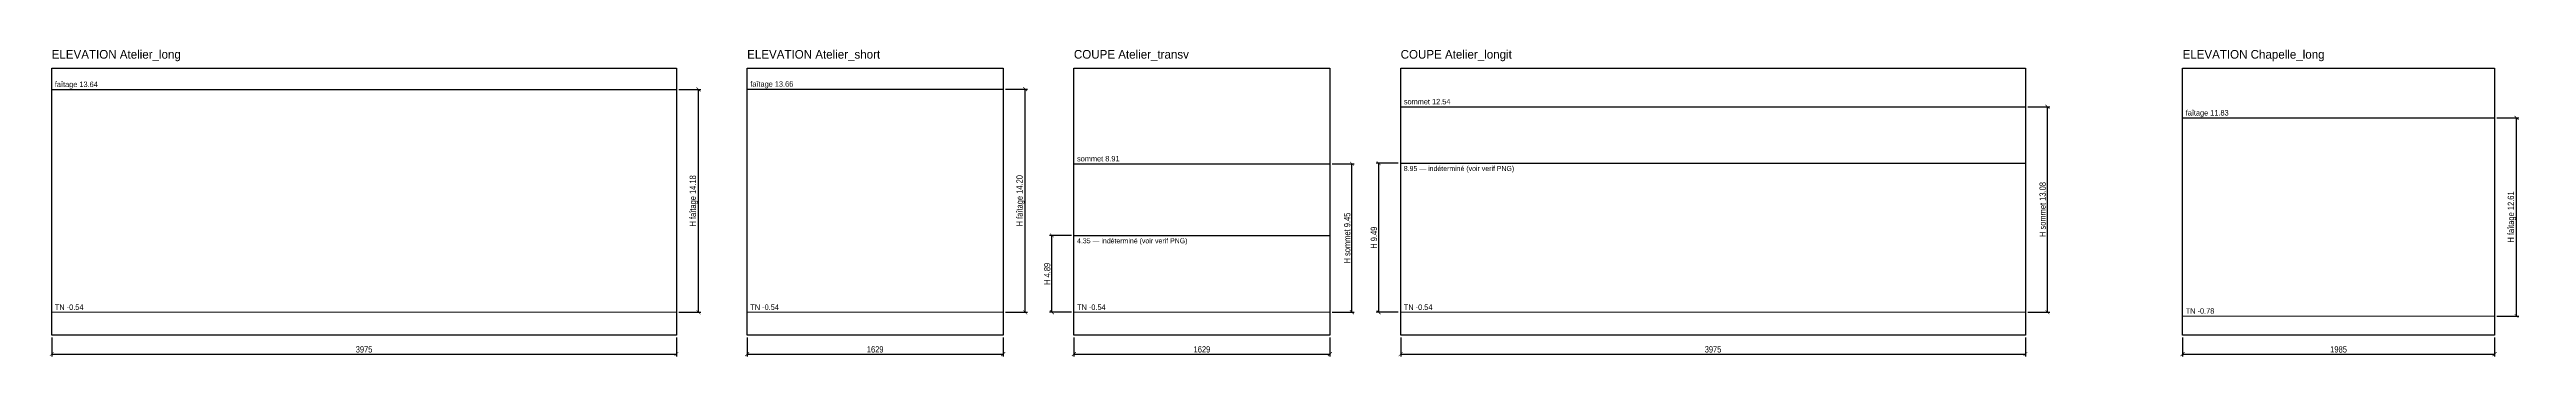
# Model space of a CAD drawing. Header units: metres. Extents: x -5 to 661, y -8 to 16.
# Drawn here: x 351.2 to 508.8, y -3.4 to 16.2 of the extents above; entities that cross this region are included whole.
import ezdxf

# ---------------------------------------------------------------- set-up
doc = ezdxf.new("R2010")
doc.units = ezdxf.units.M
for name, color, linetype in [('COUPE-Atelier_longit', 5, 'Continuous'), ('COUPE-Atelier_transv', 5, 'Continuous'), ('ELEV-Atelier_long', 7, 'Continuous'), ('ELEV-Atelier_short', 7, 'Continuous'), ('ELEV-Chapelle_long', 7, 'Continuous'), ('LIGNES-NIVEAU', 4, 'Continuous'), ('MESURES', 1, 'Continuous'), ('TITRES', 7, 'Continuous')]:
    doc.layers.add(name, color=color, linetype=linetype)
doc.styles.add('OpenSansCondensed-Light', font='OpenSansCondensed-Light.ttf')
doc.dimstyles.new('EZDXF', dxfattribs={"dimtxt": 0.25, "dimasz": 0.175, "dimexe": 0.375, "dimexo": 0.125, "dimgap": 0.1, "dimtad": 1, "dimlfac": 100, "dimzin": 12, "dimdsep": 46, "dimtxsty": 'OpenSansCondensed-Light', "dimblk": 'ARCHTICK', "dimcen": 2.5, "dimazin": 3, "dimtfac": 0.5, "dimtmove": 2, "dimatfit": 3})
picture_1 = doc.add_image_def('image9.png', size_in_pixel=(2782, 1190))
picture_2 = doc.add_image_def('image10.png', size_in_pixel=(1140, 1190))
picture_3 = doc.add_image_def('image11.png', size_in_pixel=(1140, 1190))
picture_4 = doc.add_image_def('image12.png', size_in_pixel=(2782, 1190))
picture_5 = doc.add_image_def('image13.png', size_in_pixel=(1389, 1190))

# ---------------------------------------------------------------- blocks, each defined once
blk = doc.blocks.new('_ARCHTICK')
at = {"color": 0, "linetype": 'BYBLOCK', "const_width": 0.15}
blk.add_lwpolyline([(-0.5, -0.5), (0.5, 0.5)], dxfattribs=at)

msp = doc.modelspace()

# ---------------------------------------------------------------- linework, layer by layer
at = {"layer": 'LIGNES-NIVEAU'}
for points in [[(351.29, 13.64), (391.04, 13.64)], [(395.54, 13.66), (411.83, 13.66)], [(437.12, 12.54), (476.87, 12.54)], [(486.87, 11.83), (506.72, 11.83)], [(416.33, 8.91), (432.62, 8.91)], [(437.12, 8.95), (476.87, 8.95)], [(416.33, 4.35), (432.62, 4.35)]]:
    msp.add_lwpolyline(points, dxfattribs=at)
at = {"layer": 'LIGNES-NIVEAU', "const_width": 0.06}
for points in [[(351.29, -0.54), (391.04, -0.54)], [(395.54, -0.54), (411.83, -0.54)], [(416.33, -0.54), (432.62, -0.54)], [(437.12, -0.54), (476.87, -0.54)], [(486.87, -0.78), (506.72, -0.78)]]:
    msp.add_lwpolyline(points, dxfattribs=at)

# ---------------------------------------------------------------- texts
at = {"layer": 'LIGNES-NIVEAU'}
for s, height, p in [('faîtage 13.64', 0.35, (351.49, 13.79)), ('faîtage 13.66', 0.35, (395.74, 13.81)), ('sommet 12.54', 0.35, (437.32, 12.69)), ('faîtage 11.83', 0.35, (487.07, 11.98)), ('sommet 8.91', 0.35, (416.53, 9.06)), ('8.95 — indéterminé (voir verif PNG)', 0.32, (437.32, 8.45)), ('4.35 — indéterminé (voir verif PNG)', 0.32, (416.53, 3.85)), ('TN -0.54', 0.35, (351.49, -0.39)), ('TN -0.54', 0.35, (395.74, -0.39)), ('TN -0.54', 0.35, (416.53, -0.39)), ('TN -0.54', 0.35, (437.32, -0.39)), ('TN -0.78', 0.35, (487.07, -0.63))]:
    msp.add_text(s, height=height, dxfattribs=at).set_placement(p)
at = {"layer": 'TITRES'}
for s, p in [('ELEVATION Atelier_long', (351.29, 15.6)), ('ELEVATION Atelier_short', (395.54, 15.6)), ('COUPE Atelier_transv', (416.33, 15.6)), ('COUPE Atelier_longit', (437.12, 15.6)), ('ELEVATION Chapelle_long', (486.87, 15.6))]:
    msp.add_text(s, height=0.55, dxfattribs=at).set_placement(p)

# ---------------------------------------------------------------- dimensions: what is measured, and where the dimension line sits
at = {"layer": 'MESURES'}
for base, p1, p2, text in [((392.44, -0.54), (391.04, -0.54), (391.04, 13.64), 'H faîtage 14.18'), ((413.23, -0.54), (411.83, -0.54), (411.83, 13.66), 'H faîtage 14.20'), ((478.27, -0.54), (476.87, -0.54), (476.87, 12.54), 'H sommet 13.08'), ((508.12, -0.78), (506.72, -0.78), (506.72, 11.83), 'H faîtage 12.61'), ((434.02, -0.54), (432.62, -0.54), (432.62, 8.91), 'H sommet 9.45'), ((435.72, -0.54), (437.12, -0.54), (437.12, 8.95), 'H 9.49'), ((414.93, -0.54), (416.33, -0.54), (416.33, 4.35), 'H 4.89')]:
    msp.add_linear_dim(base=base, p1=p1, p2=p2, angle=90, text=text, dimstyle='EZDXF', override={"dimtxt": 0.4, "dimasz": 0.25, "dimexe": 0.15, "dimexo": 0.15, "dimdec": 2}, dxfattribs=at).render()
for base, p1, p2 in [((351.29, -3.2), (351.29, -2), (391.04, -2)), ((395.54, -3.2), (395.54, -2), (411.83, -2)), ((416.33, -3.2), (416.33, -2), (432.62, -2)), ((437.12, -3.2), (437.12, -2), (476.87, -2)), ((486.87, -3.2), (486.87, -2), (506.72, -2))]:
    msp.add_linear_dim(base=base, p1=p1, p2=p2, dimstyle='EZDXF', override={"dimtxt": 0.4, "dimasz": 0.25, "dimexe": 0.15, "dimexo": 0.15, "dimdec": 2}, dxfattribs=at).render()

# ---------------------------------------------------------------- pictures from other files: only their frames are drawn
at = {"layer": 'COUPE-Atelier_longit'}
image = msp.add_image(picture_4, insert=(437.12, -2), size_in_units=(39.75, 17), dxfattribs=at)
at = {"layer": 'COUPE-Atelier_transv'}
image = msp.add_image(picture_3, insert=(416.33, -2), size_in_units=(16.29, 17), dxfattribs=at)
at = {"layer": 'ELEV-Atelier_long'}
image = msp.add_image(picture_1, insert=(351.29, -2), size_in_units=(39.75, 17), dxfattribs=at)
at = {"layer": 'ELEV-Atelier_short'}
image = msp.add_image(picture_2, insert=(395.54, -2), size_in_units=(16.29, 17), dxfattribs=at)
at = {"layer": 'ELEV-Chapelle_long'}
image = msp.add_image(picture_5, insert=(486.87, -2), size_in_units=(19.85, 17), dxfattribs=at)

doc.saveas('drawing.dxf')
